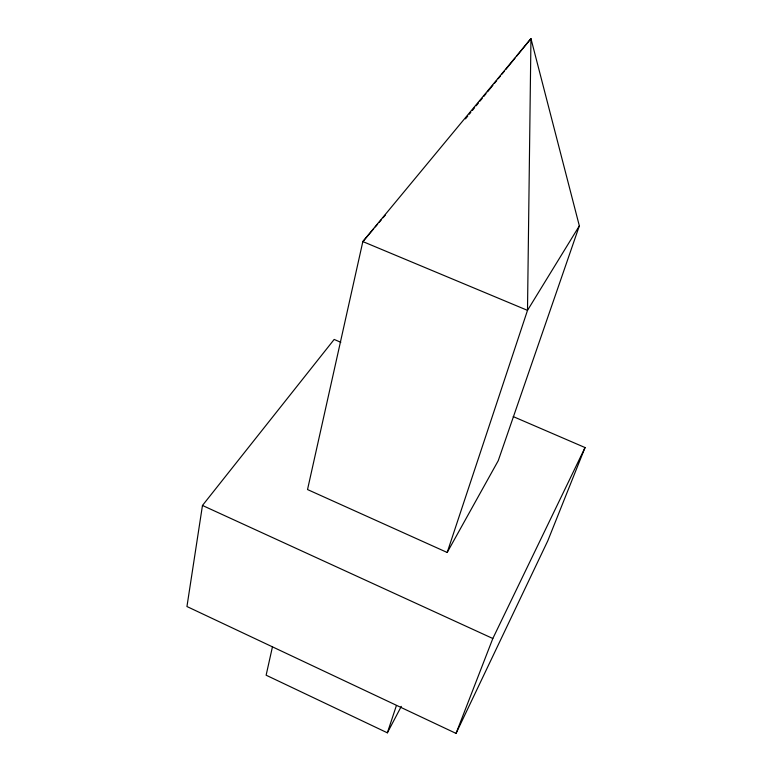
<?xml version="1.0" encoding="UTF-8"?>
<svg xmlns="http://www.w3.org/2000/svg" width="772" height="772" viewBox="0 0 772 772"><rect width="100%" height="100%" fill="white"/><g stroke="black" fill="none" stroke-linecap="round" stroke-linejoin="round"><path stroke-width="1.16" d="M340.809 342.295L334.17 339.439L202.467 505.457L186.949 606.531L456.049 733.4L547.773 540.854L585.051 447.557L513.216 416.59M272.391 647.119L266.128 675.201L387.37 732.821L401.305 706.37M387.37 732.821L396.403 705.569M447.191 552.472L527.498 310.363L579.347 225.868L530.953 38.6L362.84 241.578L307.526 489.554L447.191 552.472L498.239 460.691L579.347 225.868M456.049 733.4L492.825 638.502L585.051 447.557M465.497 118.869L467.774 116.061M469.299 114.198L470.823 112.336M472.348 110.464L474.626 107.665M476.15 105.803L478.437 102.994M479.952 101.132L482.239 98.334M483.764 96.461L486.042 93.663M487.566 91.8L492.893 85.267M494.418 83.395L496.705 80.597M498.22 78.734L500.507 75.936M502.032 74.064L504.309 71.265M505.834 69.403L514.972 58.199M516.497 56.337L530.953 38.6L527.498 310.363L362.84 241.578L373.725 228.753M375.288 226.92L377.624 224.169M379.177 222.336L381.513 219.586M383.066 217.752L385.402 215.002M202.467 505.457L492.825 638.502"/></g></svg>
